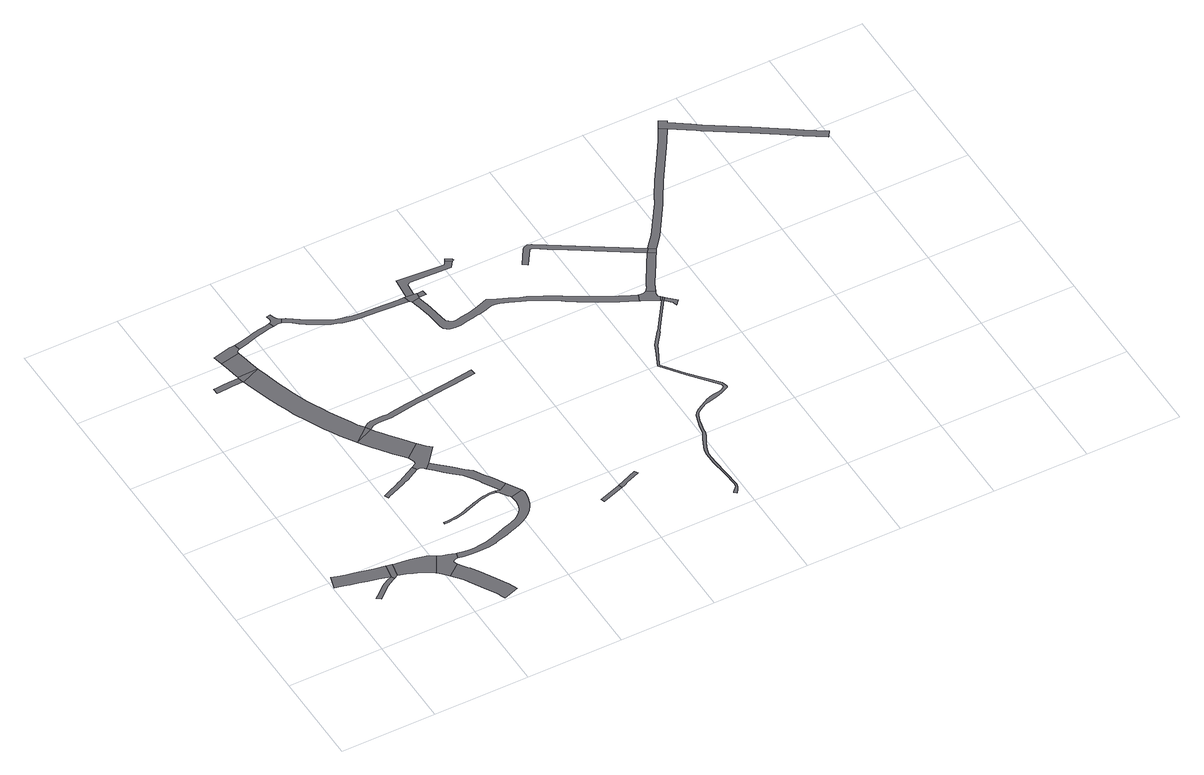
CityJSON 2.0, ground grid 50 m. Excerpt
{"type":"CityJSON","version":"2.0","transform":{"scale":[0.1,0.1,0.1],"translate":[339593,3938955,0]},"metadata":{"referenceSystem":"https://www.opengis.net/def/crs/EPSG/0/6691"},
"CityObjects":{
"road1":{"type":"Road","attributes":{"RoadStructureAttribute.sectionType":"1"},"geometry":[{"type":"MultiSurface","lod":"1","boundaries":[[[0,1,2,3,4,5,6,7,8,9,10,11,12,13,14]]]}]},
"road2":{"type":"Road","geometry":[{"type":"MultiSurface","lod":"1","boundaries":[[[15,16,17,18,19,20,21,22,23,24,7]]]}]},
"road3":{"type":"Road","geometry":[{"type":"MultiSurface","lod":"1","boundaries":[[[25,26,8,7,24,27]]]}]},
"road4":{"type":"Road","attributes":{"RoadStructureAttribute.sectionType":"1"},"geometry":[{"type":"MultiSurface","lod":"1","boundaries":[[[28,29,30,31,32,33,34,35,25,27,36,37,38,39,40,41]]]}]},
"road5":{"type":"Road","geometry":[{"type":"MultiSurface","lod":"1","boundaries":[[[42,43,44,45,46,47,48,49,50,51,52,53,41,40]]]}]},
"road6":{"type":"Road","attributes":{"RoadStructureAttribute.sectionType":"1"},"geometry":[{"type":"MultiSurface","lod":"1","boundaries":[[[44,54,55,56,57,58,59,60,61,62,63,64,65,66,67,68,69,70,71,72,73,74,75,76,45]]]}]},
"road7":{"type":"Road","geometry":[{"type":"MultiSurface","lod":"1","boundaries":[[[77,78,79,80,81,82,83,84,85,86,87,88]]]}]},
"road8":{"type":"Road","geometry":[{"type":"MultiSurface","lod":"1","boundaries":[[[89,90,91,92,93,94,95,96,97,98,99,100,101,102,103,104,105,106]]]}]},
"road9":{"type":"Road","geometry":[{"type":"MultiSurface","lod":"1","boundaries":[[[107,77,88,108,109]]]}]},
"road10":{"type":"Road","attributes":{"function":"2","RoadStructureAttribute.sectionType":"1"},"geometry":[{"type":"MultiSurface","lod":"1","boundaries":[[[110,111,112,107,109,113,114,115]]]}]},
"road11":{"type":"Road","geometry":[{"type":"MultiSurface","lod":"1","boundaries":[[[116,117,118,119,120,121,122,110,115]]]}]},
"road12":{"type":"Road","attributes":{"function":"2","RoadStructureAttribute.sectionType":"1"},"geometry":[{"type":"MultiSurface","lod":"1","boundaries":[[[108,123,124,125,126,127,128,129,130,131,132,133,134,135,136,137,138,139,140,141,142,143,144,145,146,147,148,149,150,151,152,153,154,155,109]]]}]},
"road13":{"type":"Road","attributes":{"RoadStructureAttribute.sectionType":"1"},"geometry":[{"type":"MultiSurface","lod":"1","boundaries":[[[156,157,158,159,160,161,162,163,164,165,166,167,168,169,170,171,172,173,174,175,176,177,178,51,50,179,180,181,182,183,184,185,186,187,188,189,190,191,192,193,194,195,196,197,198,199,200,201,202,203,204]]]}]},
"road14":{"type":"Road","attributes":{"RoadStructureAttribute.sectionType":"1"},"geometry":[{"type":"MultiSurface","lod":"1","boundaries":[[[205,206,207,208,209,210,211,212,213,214,215,216,217,218,219,220,221,222,223,224,225,226,227,228,229,230,231,232,233,234,235,236,237,238,239]]]}]},
"road15":{"type":"Road","geometry":[{"type":"MultiSurface","lod":"1","boundaries":[[[139,240,140]]]}]},
"road16":{"type":"Road","attributes":{"function":"2","RoadStructureAttribute.sectionType":"1"},"geometry":[{"type":"MultiSurface","lod":"1","boundaries":[[[241,242,243,244,245,240,139,246,247,248,249,250,251,252]]]}]},
"road17":{"type":"Road","geometry":[{"type":"MultiSurface","lod":"1","boundaries":[[[251,253,254,255,89,106,256,257,258,259,260,261,262,252]]]}]},
"road18":{"type":"Road","attributes":{"RoadStructureAttribute.sectionType":"1"},"geometry":[{"type":"MultiSurface","lod":"1","boundaries":[[[263,264,265,266,267,268,269,270,271,272,273,274,275,276,277,278,279,119,118]]]}]},
"road19":{"type":"Road","attributes":{"function":"2","RoadStructureAttribute.sectionType":"1"},"geometry":[{"type":"MultiSurface","lod":"1","boundaries":[[[259,280,281,282,283,284,285,286,287,288,289,290,291,292,293,294,295,260]]]}]},
"road20":{"type":"Road","geometry":[{"type":"MultiSurface","lod":"1","boundaries":[[[288,287,205,239,296,297,298,156,204]]]}]},
"road21":{"type":"Road","geometry":[{"type":"MultiSurface","lod":"1","boundaries":[[[268,299,300,301,302,303,304,305,306,307,308,309,269]]]}]},
"road22":{"type":"Road","attributes":{"RoadStructureAttribute.sectionType":"1"},"geometry":[{"type":"MultiSurface","lod":"1","boundaries":[[[310,311,312,313,314,315,316,317,318,319,320,321,322,323,324,325,326,327,328,329,330,331,332,333,140,240]]]}]},
"road23":{"type":"Road","geometry":[{"type":"MultiSurface","lod":"1","boundaries":[[[334,335,336,337,338]]]}]},
"road24":{"type":"Road","attributes":{"RoadStructureAttribute.sectionType":"1"},"geometry":[{"type":"MultiSurface","lod":"1","boundaries":[[[339,340,341,342,343,344,345,346,347,348,349,350,351,352,353,354,355,356,357,358,301,300,359,360,361,362,363,364,365,366,367,368,369,370,371,372,373,374,375,376,377,378,379,380]]]}]},
"road25":{"type":"Road","geometry":[{"type":"MultiSurface","lod":"1","boundaries":[[[334,381,382,383,384,385,335]]]}]},
"road26":{"type":"Road","geometry":[{"type":"MultiSurface","lod":"1","boundaries":[[[386,380,379,387,388,389,390,391]]]}]},
"road27":{"type":"Road","geometry":[{"type":"MultiSurface","lod":"1","boundaries":[[[392,393,394,395,390,389]]]}]},
"road28":{"type":"Road","attributes":{"RoadStructureAttribute.sectionType":"1"},"geometry":[{"type":"MultiSurface","lod":"1","boundaries":[[[396,397,398,399,400,401,402,403,404,386,391]]]}]},
"road29":{"type":"Road","geometry":[{"type":"MultiSurface","lod":"1","boundaries":[[[405,401,400,406,407]]]}]},
"road30":{"type":"Road","attributes":{"RoadStructureAttribute.sectionType":"1"},"geometry":[{"type":"MultiSurface","lod":"1","boundaries":[[[387,408,409,410,411,412,413,414,415,416,417,418,419,420,421,422,423,424,425,426,427,428,429,430,431,432,433,434,435,436,437,438,439,440,441,442,443,444,445,446,447,448,449,450,451,452,453,454,455,456,457,458,459,460,461,462,463,464,465,466,467,468,469,470,471,472,473,388]]]}]},
"road31":{"type":"Road","attributes":{"RoadStructureAttribute.sectionType":"1"},"geometry":[{"type":"MultiSurface","lod":"1","boundaries":[[[474,475,476,477,478,479,480,481,482,483,484,485,486,487,488,489,490,491,492,493,494,495,496,497,498,499,500,501,502,503,504,505,506,507,508,509,510,511,512,513,514,515,516,517,518,519,520,521,522,523,524,525,526,527,528,529,530,531,532,533,534,535,536,537,538,539,540,541,542,543,544,545,546,547,548,549,550]]]}]},
"road32":{"type":"Road","attributes":{"RoadStructureAttribute.sectionType":"1"},"geometry":[{"type":"MultiSurface","lod":"1","boundaries":[[[551,552,553,554,555,556,557,558,443,442,559,560,561,562]]]}]},
"road33":{"type":"Road","attributes":{"RoadStructureAttribute.sectionType":"1"},"geometry":[{"type":"MultiSurface","lod":"1","boundaries":[[[563,564,565,566,567,568,569,570,571,572,573,574,575,576,577,578]]]}]},
"road34":{"type":"Road","geometry":[{"type":"MultiSurface","lod":"1","boundaries":[[[561,474,579,562]]]}]},
"road35":{"type":"Road","geometry":[{"type":"MultiSurface","lod":"1","boundaries":[[[580,579,474,550]]]}]},
"road36":{"type":"Road","attributes":{"RoadStructureAttribute.sectionType":"1"},"geometry":[{"type":"MultiSurface","lod":"1","boundaries":[[[581,582,583,580,550]]]}]},
"road37":{"type":"Road","attributes":{"RoadStructureAttribute.sectionType":"1"},"geometry":[{"type":"MultiSurface","lod":"1","boundaries":[[[584,585,586,587,588,578,589,590,591,592,556,555]]]}]},
"road38":{"type":"Road","geometry":[{"type":"MultiSurface","lod":"1","boundaries":[[[563,578,588,593,594,595]]]}]},
"road39":{"type":"Road","attributes":{"RoadStructureAttribute.sectionType":"1"},"geometry":[{"type":"MultiSurface","lod":"1","boundaries":[[[596,597,598,599,600,601,602,603,604,605,563,595,606,607,608,609,610,611,612,613,614,615,616]]]}]},
"road40":{"type":"Road","attributes":{"RoadStructureAttribute.sectionType":"1"},"geometry":[{"type":"MultiSurface","lod":"1","boundaries":[[[615,617,618,619,620,621,622,623,624,625,626,627,628,629,630,631,632,633,616]]]}]}
},
"vertices":[
[7,462,0],[39,453,0],[64,446,0],[82,441,0],[121,433,0],[165,422,0],[217,411,0],[274,395,0],[288,468,0],[232,479,0],[183,490,0],[137,501,0],[99,509,0],[58,520,0],[26,530,0],
[246,381,0],[210,362,0],[173,329,0],[171,327,0],[142,303,0],[164,288,0],[190,312,0],[228,345,0],[274,372,0],[284,377,0],
[318,462,0],[300,466,0],[303,388,0],
[524,412,0],[508,421,0],[486,432,0],[467,438,0],[442,444,0],[409,449,0],[374,454,0],[333,459,0],[345,376,0],[375,364,0],[411,349,0],[446,329,0],[470,311,0],[527,411,0],
[471,310,0],[492,293,0],[517,264,0],[585,316,0],[577,334,0],[578,340,0],[584,345,0],[595,349,0],[607,349,0],[616,380,0],[579,390,0],[543,401,0],
[534,243,0],[547,225,0],[562,205,0],[574,183,0],[590,156,0],[606,128,0],[622,100,0],[640,69,0],[651,48,0],[659,30,0],[667,9,0],[747,36,0],[737,62,0],[726,85,0],[714,109,0],[695,142,0],[678,170,0],[663,198,0],[647,226,0],[632,251,0],[623,263,0],[615,274,0],[601,293,0],
[305,1893,0],[285,1892,0],[253,1890,0],[222,1888,0],[188,1884,0],[169,1884,0],[170,1854,0],[190,1854,0],[225,1858,0],[255,1860,0],[286,1862,0],[311,1862,0],
[719,977,0],[687,960,0],[649,940,0],[626,928,0],[616,923,0],[589,910,0],[553,894,0],[524,882,0],[513,877,0],[522,855,0],[532,860,0],[561,873,0],[593,886,0],[629,901,0],[639,906,0],[661,916,0],[700,936,0],[733,954,0],
[308,1898,0],[316,1859,0],[415,1903,0],
[285,2015,0],[295,1961,0],[305,1908,0],[405,1951,0],[399,1980,0],[388,2035,0],
[388,2048,0],[396,2053,0],[404,2056,0],[398,2091,0],[382,2088,0],[374,2089,0],[275,2067,0],
[325,1823,0],[339,1778,0],[352,1731,0],[366,1689,0],[383,1641,0],[401,1591,0],[412,1561,0],[428,1525,0],[434,1512,0],[449,1480,0],[469,1439,0],[489,1399,0],[508,1363,0],[528,1327,0],[548,1294,0],[570,1261,0],[578,1249,0],[659,1317,0],[658,1319,0],[636,1350,0],[620,1379,0],[601,1413,0],[583,1447,0],[563,1486,0],[544,1526,0],[523,1570,0],[509,1601,0],[501,1621,0],[481,1677,0],[466,1722,0],[453,1762,0],[441,1808,0],[431,1843,0],
[1025,576,0],[1028,556,0],[1028,541,0],[1027,526,0],[1023,506,0],[1015,488,0],[1003,470,0],[986,455,0],[968,443,0],[944,433,0],[920,425,0],[905,420,0],[860,404,0],[824,392,0],[822,391,0],[787,381,0],[775,377,0],[763,374,0],[740,371,0],[715,369,0],[687,369,0],[653,371,0],[622,378,0],[638,343,0],[675,340,0],[717,339,0],[737,340,0],[770,342,0],[792,345,0],[811,348,0],[813,349,0],[849,359,0],[854,360,0],[886,371,0],[914,380,0],[941,389,0],[941,390,0],[967,400,0],[986,409,0],[1011,423,0],[1032,439,0],[1052,461,0],[1067,480,0],[1077,499,0],[1087,529,0],[1091,546,0],[1093,561,0],[1095,577,0],[1091,593,0],
[979,650,0],[962,651,0],[943,650,0],[928,649,0],[908,646,0],[891,644,0],[870,636,0],[846,628,0],[845,628,0],[813,616,0],[809,615,0],[793,609,0],[771,600,0],[752,595,0],[731,591,0],[709,589,0],[692,587,0],[665,587,0],[665,577,0],[693,577,0],[710,579,0],[732,581,0],[754,585,0],[774,590,0],[796,598,0],[815,605,0],[816,605,0],[849,618,0],[873,626,0],[894,633,0],[910,636,0],[929,639,0],[944,641,0],[962,641,0],[978,640,0],
[675,1291,0],
[792,1135,0],[767,1166,0],[728,1216,0],[710,1240,0],[685,1276,0],[598,1218,0],[624,1179,0],[645,1152,0],[684,1101,0],[710,1069,0],[734,1040,0],[815,1107,0],
[745,1017,0],[747,1004,0],[742,991,0],[744,954,0],[751,953,0],[765,942,0],[771,936,0],[801,966,0],[869,1047,0],[845,1071,0],
[449,2068,0],[494,2082,0],[527,2092,0],[559,2100,0],[596,2107,0],[619,2111,0],[611,2137,0],[603,2134,0],[587,2131,0],[584,2130,0],[577,2129,0],[567,2128,0],[550,2125,0],[511,2117,0],[495,2113,0],[453,2102,0],[414,2094,0],
[802,905,0],[831,876,0],[861,847,0],[899,813,0],[927,776,0],[946,744,0],[954,726,0],[1002,644,0],[1045,669,0],[1014,724,0],[1007,735,0],[985,770,0],[956,818,0],[924,846,0],[881,887,0],[807,959,0],
[989,634,0],[1015,590,0],[1022,588,0],
[643,2114,0],[661,2113,0],[674,2137,0],[662,2144,0],[653,2154,0],[648,2167,0],[642,2186,0],[622,2180,0],[624,2159,0],[623,2147,0],[617,2139,0],
[691,1303,0],[696,1307,0],[705,1310,0],[725,1312,0],[767,1312,0],[795,1311,0],[828,1316,0],[904,1329,0],[952,1335,0],[1006,1341,0],[1120,1355,0],[1161,1360,0],[1281,1375,0],[1277,1405,0],[1164,1389,0],[1121,1384,0],[901,1357,0],[817,1344,0],[793,1341,0],[768,1342,0],[724,1342,0],[699,1340,0],[683,1334,0],[673,1327,0],
[1506,378,0],[1498,397,0],[1380,356,0],[1386,339,0],[1387,337,0],
[1213,1976,0],[1153,1979,0],[1129,1980,0],[1100,1981,0],[1056,1984,0],[1012,1987,0],[973,1991,0],[945,1996,0],[918,2002,0],[893,2009,0],[872,2018,0],[851,2030,0],[828,2041,0],[820,2046,0],[800,2058,0],[782,2069,0],[773,2074,0],[748,2092,0],[720,2110,0],[692,2128,0],[681,2105,0],[707,2087,0],[731,2067,0],[758,2047,0],[784,2032,0],[813,2015,0],[837,2003,0],[849,1996,0],[859,1991,0],[884,1981,0],[911,1973,0],[939,1967,0],[969,1961,0],[1009,1957,0],[1030,1956,0],[1054,1955,0],[1098,1951,0],[1129,1950,0],[1152,1949,0],[1212,1946,0],[1251,1943,0],[1244,1976,0],
[1525,386,0],[1542,393,0],[1618,424,0],[1608,443,0],[1532,412,0],
[1255,1976,0],[1261,1931,0],[1301,1940,0],[1306,1943,0],[1308,1970,0],[1291,1971,0],
[1316,1943,0],[1341,1943,0],[1340,1970,0],[1318,1970,0],
[1298,2041,0],[1314,2050,0],[1533,2042,0],[1546,2060,0],[1557,2074,0],[1527,2093,0],[1520,2082,0],[1512,2073,0],[1265,2090,0],
[1535,2105,0],[1568,2080,0],[1565,2087,0],
[1268,1902,0],[1274,1879,0],[1280,1846,0],[1282,1836,0],[1286,1812,0],[1289,1779,0],[1295,1730,0],[1300,1709,0],[1312,1697,0],[1328,1689,0],[1353,1685,0],[1387,1687,0],[1418,1693,0],[1456,1699,0],[1484,1705,0],[1493,1707,0],[1535,1716,0],[1559,1725,0],[1574,1727,0],[1590,1727,0],[1612,1721,0],[1652,1707,0],[1705,1684,0],[1726,1675,0],[1755,1663,0],[1819,1628,0],[1857,1605,0],[1886,1583,0],[1932,1552,0],[1995,1514,0],[1997,1513,0],[2015,1503,0],[2103,1454,0],[2142,1436,0],[2185,1415,0],[2202,1452,0],[2142,1479,0],[2121,1489,0],[1957,1580,0],[1936,1591,0],[1889,1620,0],[1855,1641,0],[1825,1659,0],[1817,1664,0],[1815,1665,0],[1758,1694,0],[1743,1700,0],[1714,1711,0],[1665,1733,0],[1616,1753,0],[1583,1767,0],[1569,1777,0],[1512,1757,0],[1464,1742,0],[1449,1739,0],[1411,1732,0],[1383,1727,0],[1364,1725,0],[1355,1729,0],[1333,1749,0],[1329,1784,0],[1325,1817,0],[1319,1853,0],[1313,1888,0],[1312,1894,0],[1307,1911,0],
[2279,1367,0],[2161,1197,0],[2158,1197,0],[2104,1125,0],[2089,1091,0],[2047,998,0],[2135,877,0],[2245,744,0],[2247,737,0],[2247,731,0],[2242,721,0],[2228,713,0],[2208,707,0],[2185,707,0],[2170,704,0],[2141,693,0],[2119,680,0],[2073,654,0],[2054,640,0],[2041,622,0],[2030,590,0],[2022,558,0],[2012,512,0],[2010,508,0],[2000,487,0],[1990,470,0],[1981,450,0],[1968,421,0],[1963,408,0],[1960,398,0],[1956,373,0],[1957,312,0],[1966,221,0],[1972,138,0],[1971,129,0],[1968,122,0],[1961,114,0],[1952,104,0],[1941,93,0],[1954,81,0],[1965,98,0],[1972,107,0],[1977,115,0],[1980,126,0],[1982,138,0],[1976,222,0],[1967,313,0],[1966,372,0],[1974,400,0],[1981,417,0],[1993,445,0],[2004,463,0],[2014,481,0],[2024,509,0],[2024,514,0],[2032,556,0],[2039,587,0],[2051,618,0],[2057,627,0],[2061,631,0],[2079,645,0],[2114,664,0],[2134,671,0],[2185,683,0],[2219,694,0],[2259,711,0],[2262,717,0],[2263,726,0],[2254,752,0],[2135,893,0],[2058,999,0],[2103,1089,0],[2116,1116,0],[2170,1188,0],[2170,1192,0],[2217,1260,0],[2287,1361,0],
[2281,1397,0],[2278,1406,0],[2277,1411,0],[2278,1420,0],[2285,1434,0],[2244,1454,0],[2233,1450,0],[2220,1450,0],[2192,1412,0],[2225,1397,0],[2272,1370,0],[2285,1393,0],
[2392,1699,0],[1935,1990,0],[1934,1991,0],[1915,1995,0],[1895,1991,0],[1884,1979,0],[1830,1894,0],[1854,1879,0],[1907,1961,0],[1911,1965,0],[1915,1966,0],[1918,1965,0],[1922,1964,0],[1984,1924,0],[2014,1905,0],[2377,1674,0],
[2294,1383,0],
[2301,1376,0],
[2318,1327,0],[2325,1306,0],[2346,1331,0],
[2294,1454,0],[2308,1483,0],[2373,1591,0],[2394,1625,0],[2411,1653,0],[2339,1612,0],[2272,1501,0],[2266,1488,0],[2260,1475,0],
[2413,1656,0],[2423,1670,0],[2426,1675,0],
[2787,2294,0],[2767,2264,0],[2720,2192,0],[2642,2071,0],[2590,1986,0],[2566,1940,0],[2553,1921,0],[2449,1767,0],[2449,1766,0],[2403,1712,0],[2432,1683,0],[2474,1734,0],[2481,1743,0],[2600,1920,0],[2625,1966,0],[2628,1971,0],[2663,2030,0],[2676,2050,0],[2821,2273,0],[2865,2344,0],[2828,2366,0],
[2978,2267,0],[2995,2255,0],[3189,2128,0],[3304,2050,0],[3392,1990,0],[3492,1924,0],[3514,1957,0],[3414,2023,0],[3361,2060,0],[3313,2092,0],[3211,2161,0],[3018,2288,0],[2974,2318,0],[2884,2380,0],[2889,2389,0],[2854,2410,0],[2838,2384,0]
]}
